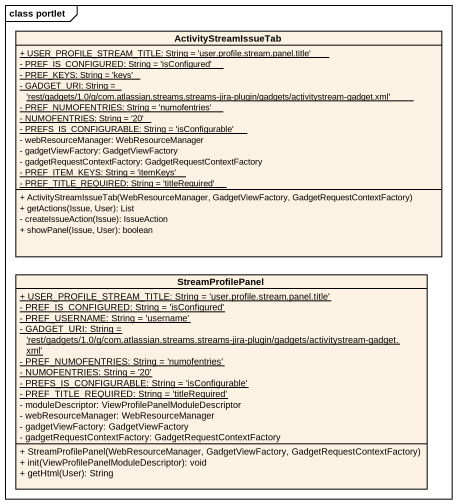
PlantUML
@startuml
mainframe class portlet
hide circle
hide empty members
skinparam classAttributeIconSize 0
class ActivityStreamIssueTab {
  {static} + USER_PROFILE_STREAM_TITLE: String = 'user.profile.stream.panel.title'
  {static} - PREF_IS_CONFIGURED: String = 'isConfigured'
  {static} - PREF_KEYS: String = 'keys'
  {static} - GADGET_URI: String = 'rest/gadgets/1.0/g/com.atlassian.streams.streams-jira-plugin/gadgets/activitystream-gadget.xml'
  {static} - PREF_NUMOFENTRIES: String = 'numofentries'
  {static} - NUMOFENTRIES: String = '20'
  {static} - PREFS_IS_CONFIGURABLE: String = 'isConfigurable'
  - webResourceManager: WebResourceManager
  - gadgetViewFactory: GadgetViewFactory
  - gadgetRequestContextFactory: GadgetRequestContextFactory
  {static} - PREF_ITEM_KEYS: String = 'itemKeys'
  {static} - PREF_TITLE_REQUIRED: String = 'titleRequired'
  + ActivityStreamIssueTab(WebResourceManager, GadgetViewFactory, GadgetRequestContextFactory)
  + getActions(Issue, User): List
  - createIssueAction(Issue): IssueAction
  + showPanel(Issue, User): boolean
}
class StreamProfilePanel {
  {static} + USER_PROFILE_STREAM_TITLE: String = 'user.profile.stream.panel.title'
  {static} - PREF_IS_CONFIGURED: String = 'isConfigured'
  {static} - PREF_USERNAME: String = 'username'
  {static} - GADGET_URI: String = 'rest/gadgets/1.0/g/com.atlassian.streams.streams-jira-plugin/gadgets/activitystream-gadget.xml'
  {static} - PREF_NUMOFENTRIES: String = 'numofentries'
  {static} - NUMOFENTRIES: String = '20'
  {static} - PREFS_IS_CONFIGURABLE: String = 'isConfigurable'
  {static} - PREF_TITLE_REQUIRED: String = 'titleRequired'
  - moduleDescriptor: ViewProfilePanelModuleDescriptor
  - webResourceManager: WebResourceManager
  - gadgetViewFactory: GadgetViewFactory
  - gadgetRequestContextFactory: GadgetRequestContextFactory
  + StreamProfilePanel(WebResourceManager, GadgetViewFactory, GadgetRequestContextFactory)
  + init(ViewProfilePanelModuleDescriptor): void
  + getHtml(User): String
}
@enduml
